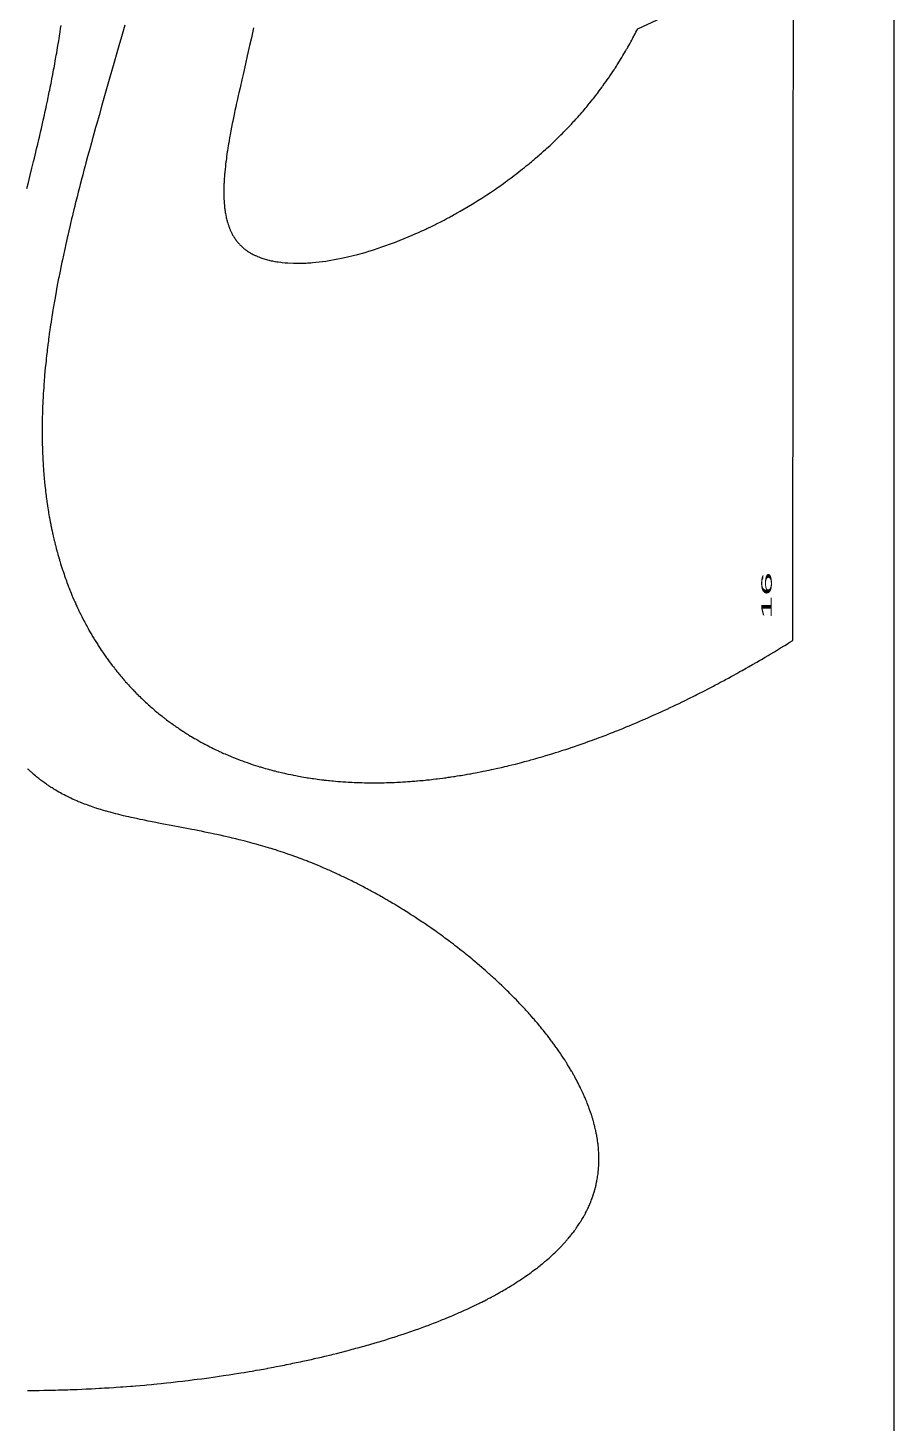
# Model space of a CAD drawing. Header units: metres. Extents: x 525 to 650, y -2 to 248.
# Drawn here: x 609.2 to 650.2, y 123.3 to 189.4 of the extents above; entities that cross this region are included whole.
import ezdxf

# ---------------------------------------------------------------- set-up
doc = ezdxf.new("R2010")
doc.units = ezdxf.units.M
doc.header["$MEASUREMENT"] = 0
doc.layers.add('1', color=7, linetype='Continuous', lineweight=0)
doc.styles.add('Style-ENGINEERING', font='ENGINEERING.shx')

msp = doc.modelspace()

# ---------------------------------------------------------------- linework, layer by layer
at = {"flags": 128}
for points in [[(650.1547, -2.443354), (650.1547, 247.556646), (525.1547, 247.556646), (525.1547, -2.443354), (650.1547, -2.443354)], [(613.740747, 189.491261), (613.648063, 189.162019), (613.554976, 188.832878), (613.49273, 188.613497), (613.367884, 188.174824), (613.227046, 187.681413), (613.039008, 187.023595), (612.945031, 186.694675), (612.757494, 186.036732), (612.664062, 185.707677), (612.524515, 185.213944), (612.416599, 184.829775), (612.362879, 184.637632), (612.282634, 184.349333), (612.202827, 184.060925), (612.163101, 183.916677), (612.084032, 183.628085), (612.044699, 183.483739), (611.985966, 183.267154), (611.908183, 182.978242), (611.869529, 182.833727), (611.81186, 182.616877), (611.754581, 182.39993), (611.726094, 182.291419), (611.713917, 182.244906), (611.637412, 181.950828), (611.599471, 181.80374), (611.542966, 181.583047), (611.486967, 181.362274), (611.459163, 181.251858), (611.403958, 181.030963), (611.376563, 180.920483), (611.335735, 180.754723), (611.28777, 180.5582), (611.263964, 180.459912), (611.228481, 180.312444), (611.175776, 180.091161), (611.123713, 179.869779), (611.097929, 179.759049), (611.046869, 179.537511), (611.021599, 179.426702), (610.984024, 179.260437), (610.940017, 179.063301), (610.918232, 178.964699), (610.885834, 178.816753), (610.837876, 178.594734), (610.790707, 178.372594), (610.767425, 178.261476), (610.721481, 178.039146), (610.698824, 177.927932), (610.66524, 177.761048), (610.621228, 177.538418), (610.599556, 177.427051), (610.567476, 177.259934), (610.535918, 177.092737), (610.520338, 177.009107), (610.492971, 176.860381), (610.47945, 176.785993), (610.459372, 176.674379), (610.42972, 176.506886), (610.400638, 176.339305), (610.386314, 176.255481), (610.358104, 176.087764), (610.344222, 176.003871), (610.323681, 175.877988), (610.291921, 175.678954), (610.276368, 175.579386), (610.253453, 175.42997), (610.231043, 175.280475), (610.22003, 175.205698), (610.198394, 175.056084), (610.187772, 174.981246), (610.172089, 174.868951), (610.151647, 174.719151), (610.141629, 174.64422), (610.12686, 174.531783), (610.105292, 174.363037), (610.086719, 174.212948), (610.077647, 174.13787), (610.064309, 174.025211), (610.044919, 173.856128), (610.026281, 173.686928), (610.017248, 173.602283), (610.001666, 173.45173), (609.994106, 173.376418), (609.98306, 173.263404), (609.967156, 173.09378), (609.952065, 172.92403), (609.944828, 172.839108), (609.932477, 172.688054), (609.926551, 172.612488), (609.917979, 172.499091), (609.90584, 172.328883), (609.894578, 172.15854), (609.88928, 172.073317), (609.880418, 171.921722), (609.876257, 171.845883), (609.870356, 171.732072), (609.870356, 171.732072), (609.864869, 171.618196), (609.862281, 171.561234), (609.857423, 171.447261), (609.855154, 171.39025), (609.85195, 171.304702), (609.846658, 171.14618), (609.844329, 171.06687), (609.841236, 170.947843), (609.838629, 170.828741), (609.83751, 170.769161), (609.835642, 170.649945), (609.834896, 170.590307), (609.834014, 170.500814), (609.833282, 170.381421), (609.833109, 170.321695), (609.833092, 170.232068), (609.833617, 170.097542), (609.833782, 170.073318), (609.835038, 169.943642), (609.835901, 169.878836), (609.837492, 169.781667), (609.840549, 169.636006), (609.84442, 169.490454), (609.846663, 169.41772), (609.85177, 169.272337), (609.854635, 169.199687), (609.859328, 169.090767), (609.866325, 168.945639), (609.870143, 168.873119), (609.876273, 168.764393), (609.88289, 168.655732), (609.886382, 168.601427), (609.893225, 168.500181), (609.896808, 168.449579), (609.902385, 168.373705), (609.91121, 168.259955), (609.920591, 168.14628), (609.925491, 168.089471), (609.935713, 167.975911), (609.941037, 167.919159), (609.94929, 167.834068), (609.959488, 167.733275), (609.964757, 167.682902), (609.972877, 167.607371), (609.985542, 167.494141), (609.998795, 167.38099), (610.005643, 167.324445), (610.019787, 167.211415), (610.027083, 167.15493), (610.03831, 167.070241), (610.052058, 166.969929), (610.059113, 166.919798), (610.069922, 166.844631), (610.086651, 166.731951), (610.104002, 166.619355), (610.112912, 166.563088), (610.131207, 166.45062), (610.140592, 166.394418), (610.154969, 166.310155), (610.172477, 166.210352), (610.181423, 166.160476), (610.195083, 166.085695), (610.216117, 165.973598), (610.237813, 165.86159), (610.24891, 165.805619), (610.271606, 165.693746), (610.283207, 165.637844), (610.300926, 165.554034), (610.32515, 165.442367), (610.337519, 165.386569), (610.356398, 165.302915), (610.385453, 165.177535), (610.405318, 165.094015), (610.4154, 165.052275), (610.430711, 164.989691), (610.451477, 164.906293), (610.462013, 164.864614), (610.478006, 164.802122), (610.502428, 164.708443), (610.524575, 164.625233), (610.535803, 164.583648), (610.552841, 164.521298), (610.578839, 164.427833), (610.605371, 164.33444), (610.618839, 164.287771), (610.622226, 164.276107), (610.647141, 164.191232), (610.659751, 164.148872), (610.678856, 164.085427), (610.707941, 163.990475), (610.737541, 163.895783), (610.752535, 163.848534), (610.782909, 163.754232), (610.798289, 163.707179), (610.821603, 163.636722), (610.853141, 163.543007), (610.869104, 163.496248), (610.893293, 163.426232), (610.930124, 163.321484), (610.96436, 163.226048), (610.981684, 163.178435), (611.00793, 163.107145), (611.047883, 163.000505), (611.088538, 162.894219), (611.10913, 162.84121), (611.150842, 162.735457), (611.171964, 162.682715), (611.203978, 162.603769), (611.242438, 162.510464), (611.261879, 162.463918), (611.291305, 162.394232), (611.33604, 162.290004), (611.381493, 162.186138), (611.40449, 162.134341), (611.451024, 162.031021), (611.474563, 161.979498), (611.510212, 161.902385), (611.552992, 161.811259), (611.574599, 161.765805), (611.60728, 161.697761), (611.656915, 161.596005), (611.707287, 161.49462), (611.732751, 161.444068), (611.784236, 161.343245), (611.810259, 161.292974), (611.849644, 161.217746), (611.896869, 161.128862), (611.920704, 161.084532), (611.956738, 161.018179), (612.011422, 160.91897), (612.06687, 160.820145), (612.094881, 160.770877), (612.151481, 160.672634), (612.180071, 160.623658), (612.223319, 160.550379), (612.275145, 160.463815), (612.30129, 160.42065), (612.340798, 160.35605), (612.400718, 160.259481), (612.461433, 160.163313), (612.49209, 160.11538), (612.554005, 160.019818), (612.585265, 159.972189), (612.632535, 159.900938), (612.686187, 159.821165), (612.71323, 159.781389), (612.754069, 159.721862), (612.815946, 159.632884), (612.878569, 159.544282), (612.910163, 159.500124), (612.973917, 159.412093), (613.006079, 159.368221), (613.05468, 159.302593), (613.120153, 159.215429), (613.153179, 159.171993), (613.203081, 159.107022), (613.253422, 159.042272), (613.278757, 159.009981), (613.286295, 159.000411), (613.314278, 158.965036), (613.370534, 158.894627), (613.427178, 158.824671), (613.465157, 158.778286), (613.490571, 158.747474), (613.54163, 158.686118), (613.599438, 158.61752), (613.638191, 158.572039), (613.664121, 158.54183), (613.716212, 158.481679), (613.755481, 158.4368), (613.781755, 158.406992), (613.834532, 158.347642), (613.861035, 158.318101), (613.91427, 158.259285), (613.967808, 158.200824), (614.00367, 158.162047), (614.075798, 158.084967), (614.134618, 158.022994), (614.174028, 157.981908), (614.200389, 157.954619), (614.25332, 157.900287), (614.293202, 157.859752), (614.319878, 157.832831), (614.373438, 157.779233), (614.400324, 157.752557), (614.454304, 157.699448), (614.508563, 157.646666), (614.544891, 157.611659), (614.61792, 157.542079), (614.691446, 157.473079), (614.728395, 157.438797), (614.784051, 157.387644), (614.839987, 157.336818), (614.868059, 157.311527), (614.924414, 157.26119), (614.952697, 157.236144), (614.995251, 157.198728), (615.052235, 157.149125), (615.052235, 157.149125), (615.080832, 157.124446), (615.123858, 157.08758), (615.188692, 157.032626), (615.265991, 156.96803), (615.304827, 156.935949), (615.363315, 156.888101), (615.422082, 156.840579), (615.451571, 156.816941), (615.510759, 156.769911), (615.540458, 156.746518), (615.585138, 156.711582), (615.644957, 156.665288), (615.674971, 156.642264), (615.720125, 156.607881), (615.788152, 156.556652), (615.869237, 156.496474), (615.909967, 156.466604), (615.971296, 156.422073), (616.032908, 156.37787), (616.063819, 156.355892), (616.125853, 156.312183), (616.156976, 156.290452), (616.203792, 156.25801), (616.266462, 156.215043), (616.297902, 156.193683), (616.345196, 156.161798), (616.416435, 156.114318), (616.487146, 156.067835), (616.522632, 156.044747), (616.576027, 156.010307), (616.656488, 155.959078), (616.737394, 155.908367), (616.778014, 155.883206), (616.859588, 155.833275), (616.900542, 155.808504), (616.962183, 155.771592), (617.044761, 155.722832), (617.086218, 155.698648), (617.148614, 155.662616), (617.242681, 155.60912), (617.253298, 155.603143), (617.346673, 155.551115), (617.409085, 155.516867), (617.450766, 155.494229), (617.534299, 155.449415), (617.597099, 155.416207), (617.639037, 155.39426), (617.723082, 155.350823), (617.76519, 155.329333), (617.849574, 155.286805), (617.934182, 155.244878), (617.990711, 155.21726), (618.028452, 155.198995), (618.104065, 155.162817), (618.181773, 155.126209), (618.233679, 155.102075), (618.268328, 155.086107), (618.337734, 155.054458), (618.389882, 155.030973), (618.424691, 155.015435), (618.494417, 154.984646), (618.529333, 154.969394), (618.59927, 154.939174), (618.669348, 154.909331), (618.716144, 154.889644), (618.809922, 154.85077), (618.88924, 154.818485), (618.942215, 154.797224), (619.048398, 154.755324), (619.101606, 154.734684), (619.20825, 154.694025), (619.315201, 154.654186), (619.38667, 154.628081), (619.434391, 154.610878), (619.530012, 154.576953), (619.610876, 154.548826), (619.66488, 154.530325), (619.77311, 154.493925), (619.827337, 154.476025), (619.936012, 154.44082), (620.044983, 154.406408), (620.117792, 154.383904), (620.166405, 154.369095), (620.263801, 154.339941), (620.307533, 154.327073), (620.395134, 154.301707), (620.482919, 154.276834), (620.541544, 154.260524), (620.580672, 154.249772), (620.659035, 154.228557), (620.747366, 154.20515), (620.806353, 154.189815), (620.845722, 154.179711), (620.924568, 154.159789), (620.983795, 154.145097), (621.023323, 154.135422), (621.102487, 154.116354), (621.221495, 154.088461), (621.301009, 154.070335), (621.354095, 154.058459), (621.460454, 154.035206), (621.484241, 154.030103), (621.600566, 154.005659), (621.678134, 153.989827), (621.729853, 153.979477), (621.833312, 153.959265), (621.910922, 153.944531), (621.96267, 153.934908), (622.066186, 153.916141), (622.117952, 153.906995), (622.221504, 153.889174), (622.325081, 153.871977), (622.394146, 153.860856), (622.440195, 153.853594), (622.532307, 153.839431), (622.61711, 153.826818), (622.673653, 153.818633), (622.786762, 153.802798), (622.843326, 153.795146), (622.956477, 153.780369), (623.069654, 153.766288), (623.145121, 153.757286), (623.19544, 153.751454), (623.296092, 153.740194), (623.381033, 153.73111), (623.437669, 153.725265), (623.550961, 153.714077), (623.607617, 153.708732), (623.720948, 153.69854), (623.834305, 153.689005), (623.909891, 153.68301), (623.960288, 153.679173), (624.061097, 153.671881), (624.146169, 153.666122), (624.202892, 153.662482), (624.316357, 153.655676), (624.373099, 153.652509), (624.486601, 153.646644), (624.600127, 153.641401), (624.675825, 153.638248), (624.726296, 153.636298), (624.827253, 153.63276), (624.91245, 153.630147), (624.969256, 153.628594), (625.082884, 153.625939), (625.139707, 153.624835), (625.253371, 153.623074), (625.367058, 153.621903), (625.442863, 153.621449), (625.493404, 153.62129), (625.594502, 153.621317), (625.679817, 153.621694), (625.7367, 153.622126), (625.850485, 153.623419), (625.907385, 153.624279), (626.021203, 153.626424), (626.135043, 153.629133), (626.210949, 153.631251), (626.261558, 153.6328), (626.36279, 153.636228), (626.448217, 153.639459), (626.505176, 153.641786), (626.619109, 153.64685), (626.676084, 153.649586), (626.790049, 153.655466), (626.904036, 153.661886), (626.980038, 153.666464), (627.030712, 153.669648), (627.132072, 153.676332), (627.247013, 153.684417), (627.323652, 153.690104), (627.37475, 153.694028), (627.476958, 153.70219), (627.553625, 153.708586), (627.604741, 153.71298), (627.706986, 153.722081), (627.758115, 153.726786), (627.860385, 153.736507), (627.96267, 153.746638), (628.03087, 153.753619), (628.16729, 153.768123), (628.266292, 153.779098), (628.332237, 153.786616), (628.463988, 153.802134), (628.529796, 153.810132), (628.661278, 153.826601), (628.792582, 153.843697), (628.88002, 153.855439), (628.938268, 153.863419), (629.054663, 153.879742), (629.139513, 153.891956), (629.19604, 153.90024), (629.308998, 153.917145), (629.365429, 153.925764), (629.478197, 153.943336), (629.59084, 153.961348), (629.665866, 153.973599), (629.815755, 153.998679), (629.815755, 153.998679), (629.899971, 154.013123), (629.956078, 154.022885), (630.0682, 154.042729), (630.124217, 154.05281), (630.236159, 154.073286), (630.347984, 154.094179), (630.422468, 154.108339), (630.57128, 154.137206), (630.654896, 154.153763), (630.710604, 154.164928), (630.821934, 154.187561), (630.877556, 154.199028), (630.988715, 154.222261), (631.099762, 154.245892), (631.17373, 154.261866), (631.321519, 154.294335), (631.404564, 154.312903), (631.570468, 154.35069), (631.736127, 154.389339), (631.846432, 154.41558), (631.919909, 154.433283), (632.066722, 154.469188), (632.231661, 154.51037), (632.34149, 154.538285), (632.414652, 154.557098), (632.560837, 154.595211), (632.670356, 154.624217), (632.743311, 154.643755), (632.889087, 154.683307), (632.961908, 154.70332), (633.107416, 154.743816), (633.252746, 154.784937), (633.349535, 154.812694), (633.414018, 154.831351), (633.542881, 154.869028), (633.624356, 154.893119), (633.787144, 154.941874), (633.949715, 154.991391), (634.057977, 155.024821), (634.130099, 155.047293), (634.274217, 155.092679), (634.436151, 155.144439), (634.54399, 155.179354), (634.615832, 155.202812), (634.759393, 155.250161), (634.866956, 155.286048), (634.938615, 155.310151), (635.081811, 155.358782), (635.153349, 155.38331), (635.296304, 155.432786), (635.439102, 155.48282), (635.534212, 155.516485), (635.597581, 155.539064), (635.724225, 155.584548), (635.884333, 155.642732), (635.990964, 155.681904), (636.062003, 155.708187), (636.203966, 155.761157), (636.310338, 155.801236), (636.381206, 155.828122), (636.522828, 155.882292), (636.593583, 155.909575), (636.73498, 155.964535), (636.876229, 156.020019), (636.970313, 156.057296), (637.032999, 156.082276), (637.158285, 156.132541), (637.311738, 156.194722), (637.413944, 156.236512), (637.482039, 156.264522), (637.618128, 156.320897), (637.720106, 156.363488), (637.78805, 156.392029), (637.923838, 156.449463), (637.991682, 156.478355), (638.127271, 156.536488), (638.262729, 156.595083), (638.352962, 156.634402), (638.533254, 156.71365), (638.694928, 156.785489), (638.802536, 156.833709), (638.874198, 156.866), (639.017337, 156.930928), (639.124531, 156.979923), (639.195918, 157.012729), (639.33851, 157.07868), (639.409716, 157.111824), (639.55195, 157.178447), (639.693946, 157.245514), (639.788479, 157.290471), (639.977235, 157.380967), (640.131365, 157.455583), (640.233966, 157.505612), (640.3023, 157.53909), (640.438806, 157.606347), (640.541047, 157.657052), (640.609141, 157.690978), (640.745172, 157.759127), (640.813109, 157.793349), (640.948826, 157.862085), (641.084336, 157.931209), (641.174562, 157.977505), (641.354742, 158.070608), (641.506488, 158.149688), (641.607511, 158.202673), (641.674796, 158.238114), (641.809219, 158.309275), (641.909906, 158.362889), (641.976969, 158.398747), (642.110948, 158.470739), (642.177864, 158.506872), (642.311551, 158.579411), (642.445044, 158.652311), (642.533934, 158.701111), (642.711458, 158.799186), (642.860983, 158.882427), (642.960534, 158.938168), (643.159321, 159.05024), (643.258559, 159.106569), (643.456723, 159.219807), (643.654478, 159.333813), (643.786089, 159.410241), (643.873729, 159.461379), (644.048773, 159.5641), (644.196222, 159.651229), (644.294397, 159.709547), (644.490453, 159.826734), (644.588335, 159.885601), (644.783809, 160.00388), (644.978898, 160.122878), (645.108746, 160.202606), (645.195218, 160.255933), (645.367939, 160.363004), (645.429955, 229.850333)], [(638.01921, 189.317588), (640.089382, 190.282925)], [(609.116101, 181.756769), (609.186807, 182.039899), (609.221991, 182.181501), (609.274541, 182.393953), (609.352819, 182.712749), (609.430388, 183.031699), (609.468887, 183.191236), (609.538941, 183.483834), (609.5737, 183.630192), (609.625485, 183.849805), (609.676829, 184.069515), (609.702328, 184.179407), (609.723103, 184.269337), (609.772017, 184.482556), (609.796296, 184.589191), (609.832483, 184.749179), (609.886227, 184.98924), (609.939303, 185.229399), (609.965582, 185.349517), (610.016963, 185.586866), (610.042385, 185.70558), (610.08017, 185.883702), (610.117528, 186.061888), (610.136043, 186.151005), (610.172736, 186.329289), (610.190912, 186.418456), (610.217956, 186.552239), (610.2536, 186.730679), (610.271241, 186.819925), (610.29747, 186.953829), (610.336282, 187.154764), (610.376961, 187.3692), (610.397015, 187.476461), (610.42673, 187.637406), (610.455998, 187.798417), (610.470461, 187.878948), (610.50428, 188.069905), (610.52094, 188.16542), (610.545613, 188.30874), (610.581893, 188.523827), (610.605581, 188.667292), (610.617274, 188.739047), (610.634619, 188.846709), (610.657382, 188.990311), (610.668605, 189.062135), (610.685238, 189.169902), (610.70973, 189.33162), (610.731031, 189.475438)], [(619.8389, 189.366911), (619.751975, 188.97093), (619.71916, 188.823214), (619.653305, 188.52913), (619.587306, 188.236938), (619.543319, 188.043248), (619.455621, 187.658667), (619.339914, 187.152082), (619.282881, 186.901618), (619.198722, 186.529674), (619.143736, 186.284326), (619.116628, 186.162465), (619.076493, 185.980719), (619.024049, 185.740391), (618.998323, 185.621106), (618.960399, 185.443305), (618.923322, 185.266884), (618.905119, 185.179201), (618.857733, 184.947139), (618.857733, 184.947139), (618.834701, 184.832085), (618.801025, 184.660753), (618.768446, 184.490949), (618.752584, 184.40663), (618.731896, 184.294818), (618.721753, 184.239178), (618.706796, 184.156054), (618.684955, 184.032131), (618.666156, 183.922756), (618.656978, 183.868347), (618.643496, 183.787084), (618.623924, 183.665988), (618.605155, 183.545861), (618.596079, 183.486166), (618.565526, 183.275933), (618.551283, 183.172015), (618.537752, 183.068909), (618.531258, 183.017663), (618.518825, 182.915792), (618.512889, 182.86517), (618.504342, 182.78963), (618.493623, 182.689654), (618.488559, 182.639987), (618.481337, 182.565891), (618.47457, 182.492285), (618.471359, 182.455666), (618.463369, 182.358624), (618.45969, 182.310436), (618.454571, 182.238575), (618.449938, 182.167221), (618.447807, 182.131735), (618.443917, 182.061151), (618.44216, 182.026052), (618.439763, 181.973649), (618.436215, 181.881214), (618.434788, 181.835349), (618.433086, 181.766994), (618.431918, 181.699174), (618.431535, 181.665466), (618.431179, 181.598457), (618.431207, 181.565157), (618.431508, 181.515463), (618.4324, 181.449688), (618.433057, 181.417008), (618.434311, 181.368249), (618.436797, 181.295701), (618.445654, 181.126601), (618.451675, 181.043581), (618.458781, 180.961593), (618.462745, 180.92099), (618.471508, 180.840569), (618.47631, 180.800755), (618.484045, 180.741531), (618.495363, 180.663502), (618.501456, 180.624892), (618.511145, 180.567484), (618.521499, 180.51069), (618.526928, 180.482525), (618.542232, 180.408175), (618.550339, 180.371417), (618.563076, 180.316802), (618.576508, 180.26282), (618.583488, 180.236068), (618.597978, 180.183041), (618.605489, 180.156768), (618.617094, 180.117662), (618.638728, 180.049039), (618.650032, 180.015162), (618.661663, 179.981576), (618.667602, 179.964893), (618.679727, 179.931747), (618.685914, 179.915284), (618.695351, 179.890728), (618.708226, 179.858246), (618.71479, 179.842116), (618.724794, 179.818061), (618.740159, 179.782293), (618.754179, 179.750819), (618.761318, 179.735194), (618.772188, 179.711899), (618.788859, 179.677276), (618.805971, 179.643037), (618.814693, 179.626063), (618.846609, 179.566496), (618.863101, 179.537174), (618.87995, 179.508162), (618.88851, 179.493773), (618.905901, 179.465228), (618.914732, 179.451073), (618.92815, 179.429987), (618.946361, 179.402148), (618.955604, 179.388346), (618.969642, 179.367792), (618.991089, 179.337296), (619.01055, 179.310526), (619.020421, 179.297261), (619.035403, 179.277514), (619.058274, 179.248232), (619.081627, 179.219358), (619.093484, 179.205074), (619.114862, 179.179935), (619.125696, 179.167487), (619.142128, 179.148969), (619.167184, 179.121537), (619.192734, 179.094521), (619.205696, 179.08117), (619.231992, 179.05478), (619.245327, 179.041743), (619.265566, 179.022385), (619.286089, 179.003265), (619.299927, 178.990649), (619.32798, 178.965735), (619.342193, 178.953436), (619.370991, 178.929152), (619.400283, 178.905289), (619.420083, 178.889613), (619.460334, 178.858819), (619.475651, 178.847462), (619.506646, 178.825063), (619.538122, 178.80308), (619.559371, 178.788657), (619.602502, 178.760363), (619.6354, 178.739627), (619.657592, 178.726033), (619.702598, 178.699397), (619.72541, 178.686354), (619.771647, 178.660817), (619.818695, 178.636012), (619.915198, 178.58859), (619.933646, 178.580022), (619.970875, 178.563193), (620.008543, 178.546771), (620.033899, 178.53605), (620.08519, 178.515149), (620.124162, 178.499947), (620.150381, 178.490037), (620.203388, 178.470756), (620.230173, 178.461385), (620.284304, 178.44318), (620.339176, 178.425691), (620.451114, 178.392851), (620.493836, 178.38127), (620.522541, 178.37377), (620.580483, 178.359303), (620.609719, 178.352334), (620.668715, 178.338926), (620.728404, 178.326222), (620.849835, 178.302922), (620.880615, 178.297535), (620.942677, 178.287284), (621.0054, 178.277731), (621.132806, 178.26071), (621.197474, 178.253238), (621.328705, 178.240367), (621.462416, 178.230246), (621.737057, 178.218204), (621.789595, 178.217157), (621.8248, 178.216671), (621.895636, 178.216205), (621.931265, 178.216225), (622.002941, 178.21677), (622.07517, 178.217987), (622.221255, 178.222432), (622.25811, 178.22396), (622.332215, 178.227517), (622.406841, 178.231738), (622.557625, 178.24217), (622.63377, 178.248376), (622.78753, 178.262763), (622.943203, 178.279771), (623.260068, 178.321599), (623.421147, 178.346394), (623.748319, 178.403679), (624.081802, 178.471142), (624.765913, 178.636189), (625.115645, 178.733569), (625.292235, 178.785928), (625.469898, 178.840716), (625.559116, 178.869018), (625.91839, 178.988231), (626.099372, 179.051421), (626.281177, 179.116982), (626.372371, 179.150648), (626.555304, 179.219742), (626.647031, 179.255168), (626.73892, 179.291177), (626.784924, 179.309399), (627.154262, 179.460391), (627.339709, 179.539341), (627.525601, 179.620576), (627.618696, 179.662046), (627.80515, 179.746685), (627.898495, 179.78985), (627.991909, 179.833576), (628.03864, 179.85565), (628.2257, 179.94534), (628.319301, 179.99102), (628.41294, 180.037255), (628.41294, 180.037255), (628.459771, 180.06058), (628.553453, 180.107643), (628.600302, 180.131381), (628.670583, 180.167247), (628.858023, 180.264393), (628.951742, 180.313785), (629.045452, 180.363721), (629.092302, 180.388892), (629.185984, 180.439641), (629.232816, 180.465217), (629.303048, 180.503835), (629.39666, 180.555796), (629.443451, 180.581977), (629.513614, 180.6215), (629.618804, 180.681347), (629.992136, 180.89958), (630.178306, 181.011858), (630.36407, 181.126227), (630.456783, 181.184191), (630.641834, 181.301672), (630.734158, 181.361186), (630.82634, 181.421213), (630.872374, 181.451418), (631.05612, 181.573514), (631.147744, 181.635324), (631.239194, 181.69764), (631.284851, 181.728987), (631.376025, 181.792059), (631.421541, 181.823784), (631.489722, 181.871605), (631.670978, 182.000501), (631.761286, 182.065696), (631.851373, 182.131385), (631.896331, 182.164415), (631.986071, 182.230844), (632.030852, 182.264243), (632.097909, 182.31457), (632.187101, 182.382102), (632.231601, 182.416051), (632.298231, 182.467203), (632.397895, 182.544442), (632.574221, 182.683266), (632.661958, 182.753399), (632.749402, 182.824012), (632.793013, 182.859497), (632.880005, 182.930825), (632.923385, 182.966668), (632.988307, 183.020653), (633.074591, 183.093048), (633.117611, 183.129422), (633.181987, 183.184203), (633.278196, 183.266871), (633.363351, 183.340849), (633.405798, 183.378014), (633.469303, 183.433978), (633.56418, 183.518414), (633.658594, 183.603434), (633.705625, 183.646163), (633.871865, 183.799264), (633.954401, 183.876499), (634.036537, 183.95419), (634.077454, 183.993205), (634.158978, 184.071574), (634.199585, 184.110927), (634.260297, 184.170169), (634.340875, 184.24955), (634.381002, 184.289408), (634.440988, 184.349404), (634.530501, 184.439868), (634.609591, 184.520752), (634.648965, 184.561359), (634.707812, 184.622477), (634.79559, 184.714617), (634.88277, 184.807311), (634.926132, 184.853865), (635.002842, 184.936968), (635.041013, 184.978683), (635.098038, 185.041457), (635.183046, 185.136073), (635.267411, 185.231233), (635.30935, 185.279016), (635.392732, 185.374987), (635.434173, 185.423175), (635.49602, 185.495709), (635.532801, 185.539203), (635.605953, 185.626514), (635.678556, 185.714248), (635.726653, 185.77297), (635.758582, 185.812221), (635.822113, 185.890968), (635.893064, 185.979946), (635.940057, 186.03949), (635.971249, 186.079285), (636.033304, 186.159113), (636.079557, 186.21919), (636.110255, 186.259338), (636.171321, 186.339867), (636.201688, 186.380246), (636.262093, 186.461233), (636.322055, 186.542522), (636.361783, 186.59688), (636.388159, 186.633192), (636.440648, 186.70599), (636.506576, 186.798456), (636.550214, 186.860304), (636.579167, 186.901624), (636.636738, 186.984479), (636.679622, 187.046805), (636.708071, 187.088443), (636.764634, 187.171927), (636.792746, 187.213772), (636.848634, 187.297666), (636.904071, 187.381829), (636.940779, 187.438087), (636.965138, 187.475657), (637.01359, 187.550952), (637.054192, 187.614643), (637.081119, 187.657184), (637.134631, 187.742458), (637.161216, 187.78519), (637.214046, 187.870842), (637.266418, 187.956742), (637.30108, 188.014146), (637.324074, 188.052475), (637.369791, 188.129275), (637.395348, 188.172559), (637.446117, 188.259303), (637.496425, 188.346282), (637.529709, 188.404396), (637.551783, 188.443195), (637.595659, 188.520928), (637.644582, 188.60859), (637.67694, 188.667154), (637.698397, 188.706251), (637.741037, 188.784574), (637.772775, 188.843428), (637.793819, 188.882716), (637.835631, 188.961418), (637.856399, 189.000832), (637.897657, 189.07978), (637.938545, 189.158891), (638.01921, 189.317588)], [(609.139815, 124.85309), (609.236238, 124.853487), (609.429076, 124.854717), (609.591776, 124.856208), (609.700238, 124.857431), (609.917154, 124.860428), (610.025608, 124.862201), (610.242505, 124.866298), (610.45939, 124.871125), (610.603974, 124.87475), (610.70036, 124.877346), (610.893124, 124.882971), (611.055762, 124.888165), (611.164183, 124.891855), (611.381017, 124.899781), (611.489429, 124.904017), (611.706244, 124.913034), (611.923047, 124.922777), (612.067576, 124.929676), (612.163925, 124.934455), (612.356617, 124.944442), (612.549299, 124.955002), (612.645636, 124.960497), (612.790138, 124.969008), (613.00688, 124.98238), (613.22361, 124.996478), (613.331971, 125.003799), (613.548683, 125.018986), (613.657034, 125.026852), (613.819555, 125.038992), (614.012164, 125.053909), (614.108465, 125.061583), (614.252912, 125.073365), (614.469572, 125.091644), (614.68622, 125.110653), (614.79454, 125.120432), (615.011169, 125.140539), (615.119479, 125.150867), (615.281939, 125.166703), (615.474474, 125.186006), (615.570739, 125.195876), (615.71513, 125.210954), (615.931708, 125.234185), (616.148272, 125.258157), (616.25655, 125.270422), (616.473096, 125.295509), (616.581365, 125.308331), (616.743761, 125.327916), (616.936223, 125.351672), (617.032449, 125.363773), (617.176785, 125.382203), (617.393278, 125.410478), (617.609758, 125.439511), (617.717993, 125.454313), (617.934454, 125.484491), (618.04268, 125.499868), (618.205012, 125.523293), (618.421444, 125.555203), (618.529655, 125.571448), (618.691965, 125.596182), (618.854268, 125.621355), (618.935417, 125.634107), (619.139783, 125.666716), (619.241961, 125.683285), (619.395223, 125.708472), (619.625104, 125.747007), (619.778349, 125.773202), (619.85497, 125.786453), (619.969897, 125.806521), (620.123128, 125.833637), (620.199742, 125.847349), (620.314659, 125.868112), (620.487028, 125.899695), (620.50984, 125.903914), (620.686995, 125.936999), (620.775512, 125.953743), (620.90821, 125.979109), (621.107084, 126.017729), (621.305749, 126.057036), (621.405002, 126.07695), (621.60335, 126.117299), (621.702444, 126.137736), (621.850985, 126.168722), (622.065608, 126.214242), (622.172824, 126.237316), (622.333527, 126.272325), (622.494084, 126.307813), (622.574307, 126.325737), (622.716835, 126.357903), (622.788055, 126.374131), (622.89483, 126.398654), (623.054866, 126.435851), (623.21475, 126.473547), (623.294635, 126.492583), (623.436557, 126.526737), (623.507472, 126.543965), (623.613787, 126.569999), (623.773127, 126.609482), (623.932306, 126.649491), (624.011835, 126.669695), (624.170771, 126.710506), (624.250176, 126.731115), (624.369206, 126.762285), (624.510157, 126.79963), (624.580582, 126.818468), (624.686155, 126.846933), (624.844371, 126.890106), (625.002411, 126.933856), (625.081364, 126.95595), (625.221614, 126.995593), (625.291686, 127.01559), (625.396725, 127.04581), (625.554129, 127.091648), (625.711345, 127.138102), (625.789881, 127.161564), (625.929383, 127.203665), (625.999076, 127.224904), (626.103543, 127.257003), (626.260077, 127.305696), (626.416409, 127.355054), (626.494498, 127.379984), (626.633195, 127.424726), (626.702481, 127.447302), (626.806331, 127.481423), (626.961928, 127.533193), (626.961928, 127.533193), (627.117306, 127.585682), (627.194912, 127.612199), (627.332739, 127.659796), (627.401585, 127.683816), (627.504769, 127.720126), (627.659349, 127.775232), (627.813692, 127.831118), (627.890773, 127.859359), (628.027654, 127.910061), (628.096021, 127.935654), (628.198478, 127.97435), (628.35195, 128.033095), (628.45412, 128.072732), (628.505161, 128.092695), (628.581667, 128.122822), (628.717512, 128.176927), (628.785353, 128.204245), (628.887012, 128.245561), (628.988546, 128.287288), (629.039265, 128.308308), (629.140607, 128.350663), (629.19123, 128.372), (629.267102, 128.404208), (629.401801, 128.462073), (629.469061, 128.491301), (629.569835, 128.53552), (629.67047, 128.580196), (629.720735, 128.602709), (629.821156, 128.648088), (629.871312, 128.670956), (629.946477, 128.705484), (630.07469, 128.765107), (630.138703, 128.795225), (630.234604, 128.840792), (630.33036, 128.886834), (630.378183, 128.910037), (630.388675, 128.915146), (630.500374, 128.969961), (630.55607, 128.997586), (630.639418, 129.039299), (630.722528, 129.081347), (630.763993, 129.102497), (630.846742, 129.145055), (630.888025, 129.166462), (630.949834, 129.198737), (631.036419, 129.244406), (631.079606, 129.267388), (631.144255, 129.302048), (631.240926, 129.354463), (631.33723, 129.407397), (631.385243, 129.434061), (631.480984, 129.487788), (631.528712, 129.514853), (631.600122, 129.555707), (631.694994, 129.610662), (631.742281, 129.638349), (631.813024, 129.680145), (631.918708, 129.743446), (632.00184, 129.793985), (632.043281, 129.81943), (632.105285, 129.857822), (632.19793, 129.915918), (632.290133, 129.974638), (632.336066, 130.004235), (632.427591, 130.063912), (632.47318, 130.093994), (632.541344, 130.139428), (632.631813, 130.200594), (632.676867, 130.231433), (632.744216, 130.278016), (632.811284, 130.324996), (632.844712, 130.348636), (632.933498, 130.412176), (632.977696, 130.444222), (633.043743, 130.492642), (633.109487, 130.54149), (633.142244, 130.566078), (633.200285, 130.61006), (633.229211, 130.632183), (633.272483, 130.665535), (633.33712, 130.715946), (633.401426, 130.766822), (633.433453, 130.792438), (633.497252, 130.844031), (633.529022, 130.87001), (633.576512, 130.909211), (633.632539, 130.956035), (633.660445, 130.979598), (633.70217, 131.015133), (633.764448, 131.068871), (633.826349, 131.123141), (633.857155, 131.150479), (633.911682, 131.199419), (633.938829, 131.224055), (633.9794, 131.261217), (634.039917, 131.317439), (634.10002, 131.374246), (634.129913, 131.402873), (634.182791, 131.45414), (634.2091, 131.479955), (634.248401, 131.51891), (634.306978, 131.57787), (634.365095, 131.637479), (634.393978, 131.667531), (634.440261, 131.716301), (634.463286, 131.740851), (634.497673, 131.777888), (634.548913, 131.833924), (634.599735, 131.890549), (634.624987, 131.919086), (634.678697, 131.980708), (634.705283, 132.011693), (634.744823, 132.058392), (634.783952, 132.105356), (634.803361, 132.128939), (634.841866, 132.176308), (634.860961, 132.200094), (634.889405, 132.235903), (634.935126, 132.294438), (634.957746, 132.32386), (634.991373, 132.368191), (635.024633, 132.412759), (635.041125, 132.435133), (635.073829, 132.480061), (635.09004, 132.502617), (635.114181, 132.536564), (635.156569, 132.597257), (635.177507, 132.62777), (635.208592, 132.673747), (635.239285, 132.719978), (635.254484, 132.743189), (635.284584, 132.789805), (635.299484, 132.81321), (635.321646, 132.848439), (635.360479, 132.911435), (635.379623, 132.94311), (635.407993, 132.990846), (635.435946, 133.038853), (635.449764, 133.062958), (635.477081, 133.111376), (635.490579, 133.135689), (635.510625, 133.172288), (635.542044, 133.230904), (635.557519, 133.260363), (635.580436, 133.304745), (635.602994, 133.349358), (635.614138, 133.371753), (635.636152, 133.41672), (635.647022, 133.439292), (635.663153, 133.473263), (635.684337, 133.518768), (635.694789, 133.541612), (635.71029, 133.575992), (635.733141, 133.627822), (635.737862, 133.638708), (635.749643, 133.666153), (635.772732, 133.721147), (635.795189, 133.776281), (635.80981, 133.813115), (635.819402, 133.837706), (635.838211, 133.88697), (635.858775, 133.942525), (635.872134, 133.97964), (635.880884, 134.004418), (635.89801, 134.054056), (635.910527, 134.091358), (635.918716, 134.11626), (635.934721, 134.166148), (635.942536, 134.191134), (635.957792, 134.241188), (635.972551, 134.291353), (635.982112, 134.324857), (635.988364, 134.347221), (636.000571, 134.392015), (636.011144, 134.432106), (636.018018, 134.458873), (636.031347, 134.512499), (636.037802, 134.539359), (636.050293, 134.593171), (636.062225, 134.647108), (636.06987, 134.683135), (636.074829, 134.707183), (636.084416, 134.755354), (636.090574, 134.787584), (636.1023, 134.852177), (636.11324, 134.916945), (636.120096, 134.960221), (636.124473, 134.989114), (636.132761, 135.047004), (636.141343, 135.112296), (636.146629, 135.155921), (636.149959, 135.185047), (636.156153, 135.243403), (636.160392, 135.28726), (636.163025, 135.316541), (636.167825, 135.375207), (636.169993, 135.404591), (636.173864, 135.463463), (636.173864, 135.463463), (636.177116, 135.522473), (636.178941, 135.561889), (636.180004, 135.588201), (636.181765, 135.640905), (636.182929, 135.688325), (636.183486, 135.719912), (636.184075, 135.783023), (636.184109, 135.814547), (636.183663, 135.877534), (636.182536, 135.94044), (636.181411, 135.982332), (636.180495, 136.01024), (636.178272, 136.066008), (636.176263, 136.107794), (636.174762, 136.135631), (636.171376, 136.191259), (636.169492, 136.21905), (636.165345, 136.274587), (636.160696, 136.330063), (636.157321, 136.367014), (636.149914, 136.440836), (636.145367, 136.482315), (636.142184, 136.50995), (636.135458, 136.565176), (636.131915, 136.592767), (636.124475, 136.647907), (636.116565, 136.70299), (636.111032, 136.73968), (636.099351, 136.812988), (636.087285, 136.883768), (636.078822, 136.930904), (636.072997, 136.962306), (636.060907, 137.025057), (636.051458, 137.072075), (636.044978, 137.103398), (636.031591, 137.165993), (636.024684, 137.197264), (636.010448, 137.259757), (635.995653, 137.322182), (635.985483, 137.363762), (635.978568, 137.391466), (635.964414, 137.446834), (635.950683, 137.498969), (635.941336, 137.53364), (635.922187, 137.602777), (635.912387, 137.637244), (635.892344, 137.70598), (635.871718, 137.774453), (635.85765, 137.819959), (635.848132, 137.850233), (635.828765, 137.910633), (635.815774, 137.950301), (635.789236, 138.029385), (635.761968, 138.10814), (635.743392, 138.160464), (635.730833, 138.195268), (635.705303, 138.264689), (635.690704, 138.303631), (635.660999, 138.381286), (635.630629, 138.45864), (635.610018, 138.510046), (635.596119, 138.544245), (635.567944, 138.612472), (635.531576, 138.698503), (635.506898, 138.755662), (635.490257, 138.793682), (635.456527, 138.869521), (635.435147, 138.916785), (635.420767, 138.948238), (635.391706, 139.011007), (635.377026, 139.042324), (635.34737, 139.104825), (635.317324, 139.167149), (635.297078, 139.208602), (635.256077, 139.291278), (635.237408, 139.328383), (635.199665, 139.402411), (635.161389, 139.476199), (635.13558, 139.525259), (635.118245, 139.557908), (635.08327, 139.623067), (635.037169, 139.707552), (635.00606, 139.763705), (634.985155, 139.801067), (634.942952, 139.875612), (634.910959, 139.931366), (634.889469, 139.968464), (634.846105, 140.042485), (634.824234, 140.07941), (634.780114, 140.15309), (634.735498, 140.226547), (634.705481, 140.275395), (634.68535, 140.307906), (634.644802, 140.372799), (634.61826, 140.41486), (634.564784, 140.498638), (634.510794, 140.581961), (634.474521, 140.637262), (634.450215, 140.67402), (634.401312, 140.747276), (634.378013, 140.781857), (634.331159, 140.850792), (634.283969, 140.919427), (634.252323, 140.96502), (634.188595, 141.055816), (634.164548, 141.089733), (634.116215, 141.157352), (634.067564, 141.224691), (634.034957, 141.269429), (633.96933, 141.358539), (633.94458, 141.391831), (633.894853, 141.458214), (633.844828, 141.524331), (633.811314, 141.568264), (633.743896, 141.655783), (633.692997, 141.721125), (633.658905, 141.764545), (633.590347, 141.851052), (633.555882, 141.89414), (633.486583, 141.979989), (633.416801, 142.065409), (633.370014, 142.12212), (633.338705, 142.159823), (633.275812, 142.234984), (633.22246, 142.298148), (633.186749, 142.34013), (633.114986, 142.423791), (633.078936, 142.465471), (633.0065, 142.548535), (632.933623, 142.631206), (632.884796, 142.686105), (632.852137, 142.722609), (632.786566, 142.795393), (632.73098, 142.856572), (632.69379, 142.89724), (632.619097, 142.9783), (632.581595, 143.018691), (632.506282, 143.099199), (632.430561, 143.179345), (632.379856, 143.232577), (632.345954, 143.267977), (632.277913, 143.338567), (632.191352, 143.42751), (632.13337, 143.486562), (632.094595, 143.525822), (632.016754, 143.604086), (631.958122, 143.662561), (631.918915, 143.701438), (631.840219, 143.778942), (631.80073, 143.817569), (631.721471, 143.894574), (631.641842, 143.971249), (631.588552, 144.022185), (631.481484, 144.123624), (631.390646, 144.20877), (631.329835, 144.265309), (631.289182, 144.302903), (631.20761, 144.377853), (631.146199, 144.433859), (631.105148, 144.471099), (631.022782, 144.545345), (630.981469, 144.582352), (630.898581, 144.656134), (630.815348, 144.729609), (630.759669, 144.778422), (630.647854, 144.875645), (630.630111, 144.890976), (630.568913, 144.943651), (630.528046, 144.978653), (630.446148, 145.048386), (630.405117, 145.083117), (630.322894, 145.152309), (630.240456, 145.221146), (630.185379, 145.26684), (630.074942, 145.35776), (630.010647, 145.410268), (629.967713, 145.445157), (629.88168, 145.51466), (629.838581, 145.549274), (629.752217, 145.618229), (629.665635, 145.68682), (629.607793, 145.732347), (629.491821, 145.822924), (629.426418, 145.873594), (629.38275, 145.907264), (629.295253, 145.974337), (629.251425, 146.007742), (629.163611, 146.074287), (629.075585, 146.140481), (629.016784, 146.184417), (628.898904, 146.271826), (628.832434, 146.320723), (628.788055, 146.353213), (628.699142, 146.417936), (628.565386, 146.514376), (628.475957, 146.578241), (628.416224, 146.620628), (628.296484, 146.70495), (628.296484, 146.70495), (628.22897, 146.752115), (628.093599, 146.845875), (627.95777, 146.938873), (627.866962, 147.000449), (627.806311, 147.041313), (627.684738, 147.122591), (627.562805, 147.20327), (627.501703, 147.243385), (627.409881, 147.303277), (627.271767, 147.392483), (627.133196, 147.48093), (627.063739, 147.524868), (626.939977, 147.602511), (626.87796, 147.641107), (626.784763, 147.698717), (626.644585, 147.784495), (626.503944, 147.869505), (626.433449, 147.911721), (626.307838, 147.986294), (626.244894, 148.023351), (626.150304, 148.078648), (626.055505, 148.133597), (626.008026, 148.16094), (625.912911, 148.215365), (625.865275, 148.242446), (625.79372, 148.282902), (625.666216, 148.354332), (625.602321, 148.38981), (625.506299, 148.442729), (625.410061, 148.495289), (625.36186, 148.521433), (625.265294, 148.573449), (625.216929, 148.599321), (625.144278, 148.637956), (625.014813, 148.706131), (624.949932, 148.739973), (624.852425, 148.790427), (624.754695, 148.840509), (624.705746, 148.865411), (624.607679, 148.914935), (624.558561, 148.939557), (624.484778, 148.976313), (624.353294, 149.041136), (624.287401, 149.073296), (624.188369, 149.121219), (624.089109, 149.16876), (624.039392, 149.192388), (623.939784, 149.239353), (623.889893, 149.262691), (623.814947, 149.297517), (623.681384, 149.358888), (623.614445, 149.389312), (623.513839, 149.43462), (623.412993, 149.47953), (623.36248, 149.501835), (623.261272, 149.546144), (623.210577, 149.568148), (623.134419, 149.600962), (623.032661, 149.644357), (622.981689, 149.6659), (622.905115, 149.698022), (622.789988, 149.745764), (622.661693, 149.798188), (622.597396, 149.82415), (622.500761, 149.86278), (622.403897, 149.901029), (622.355378, 149.92001), (622.258166, 149.957682), (622.209472, 149.976372), (622.13632, 150.004223), (622.004423, 150.053751), (621.93595, 150.079113), (621.798842, 150.12918), (621.661517, 150.17838), (621.569847, 150.210703), (621.508681, 150.23204), (621.386224, 150.274212), (621.307413, 150.30097), (621.254834, 150.318656), (621.149586, 150.353666), (621.096917, 150.370991), (620.991489, 150.405283), (620.885943, 150.439101), (620.815513, 150.461386), (620.674499, 150.505335), (620.595088, 150.529696), (620.542112, 150.545794), (620.436074, 150.577651), (620.383014, 150.59341), (620.276809, 150.624597), (620.170493, 150.655344), (620.099556, 150.6756), (619.957539, 150.71554), (619.877571, 150.737676), (619.824226, 150.752302), (619.71746, 150.781244), (619.664038, 150.795561), (619.557119, 150.823895), (619.450101, 150.851832), (619.378701, 150.870239), (619.235773, 150.906542), (619.155302, 150.926667), (618.994206, 150.966299), (618.832909, 151.005128), (618.725269, 151.030582), (618.653463, 151.047366), (618.509741, 151.080496), (618.428835, 151.098883), (618.266894, 151.135138), (618.104787, 151.170733), (617.996629, 151.194114), (617.924486, 151.209552), (617.780114, 151.240086), (617.698857, 151.257068), (617.536244, 151.290639), (617.373509, 151.323725), (617.264957, 151.345533), (617.047719, 151.388612), (616.925452, 151.412561), (616.680788, 151.459946), (616.43599, 151.506792), (615.946179, 151.599628), (615.578829, 151.669283), (615.334033, 151.716139), (615.211689, 151.739778), (614.967148, 151.78763), (614.844971, 151.811907), (614.682185, 151.844713), (614.600849, 151.861327), (614.478924, 151.886543), (614.357102, 151.912146), (614.296234, 151.925103), (614.134065, 151.960209), (614.053068, 151.978086), (613.931689, 152.005339), (613.823923, 152.030035), (613.770087, 152.042558), (613.689395, 152.061573), (613.568502, 152.090639), (613.461196, 152.117052), (613.407601, 152.130473), (613.327283, 152.150884), (613.206981, 152.182154), (613.100232, 152.210641), (613.046925, 152.225141), (612.967055, 152.24722), (612.887294, 152.26971), (612.847456, 152.281114), (612.741365, 152.312055), (612.688399, 152.327825), (612.609054, 152.351866), (612.529837, 152.376385), (612.490278, 152.388828), (612.420034, 152.41126), (612.384953, 152.422627), (612.332383, 152.439872), (612.253647, 152.466186), (612.175059, 152.493047), (612.135822, 152.506689), (612.070512, 152.529745), (612.037898, 152.541425), (611.989029, 152.559139), (611.915845, 152.586156), (611.842806, 152.613719), (611.806342, 152.62771), (611.733529, 152.656119), (611.69718, 152.670542), (611.64273, 152.692452), (611.631852, 152.696874), (611.560401, 152.726297), (611.524796, 152.741207), (611.47154, 152.763825), (611.392002, 152.798327), (611.312885, 152.833529), (611.273488, 152.851397), (611.195019, 152.887674), (611.155949, 152.906085), (611.097554, 152.93405), (611.031421, 152.966378), (610.998478, 152.982749), (610.949222, 153.007564), (610.875694, 153.045379), (610.802598, 153.083912), (610.766214, 153.103451), (610.701806, 153.13864), (610.669733, 153.156454), (610.621791, 153.183451), (610.550255, 153.224572), (610.479178, 153.266452), (610.443812, 153.28768), (610.381227, 153.325896), (610.350074, 153.345234), (610.303519, 153.374532), (610.257175, 153.404181), (610.234083, 153.419137), (610.188058, 153.449315), (610.165126, 153.464537), (610.13083, 153.487538), (610.13083, 153.487538), (610.070158, 153.528927), (610.039967, 153.549862), (609.994863, 153.581567), (609.949978, 153.613636), (609.927618, 153.629808), (609.883064, 153.662426), (609.86087, 153.678874), (609.827684, 153.703718), (609.783632, 153.737168), (609.76169, 153.754033), (609.728882, 153.779506), (609.679908, 153.81811), (609.631222, 153.857191), (609.606987, 153.87691), (609.570769, 153.906714), (609.516749, 153.951925), (609.463096, 153.997743), (609.436408, 154.020881), (609.400029, 154.052798), (609.375919, 154.074192), (609.328045, 154.117259), (609.304278, 154.138931), (609.257086, 154.182551), (609.210344, 154.226536), (609.179433, 154.256062), (609.158935, 154.275835)]]:
    msp.add_lwpolyline(points, dxfattribs=at)

# ---------------------------------------------------------------- texts
at = {"layer": '1', "style": 'Style-ENGINEERING', "width": 3}
msp.add_text('16', height=0.5, rotation=90, dxfattribs=at).set_placement((644.367939, 161.363004))

doc.saveas('drawing.dxf')
